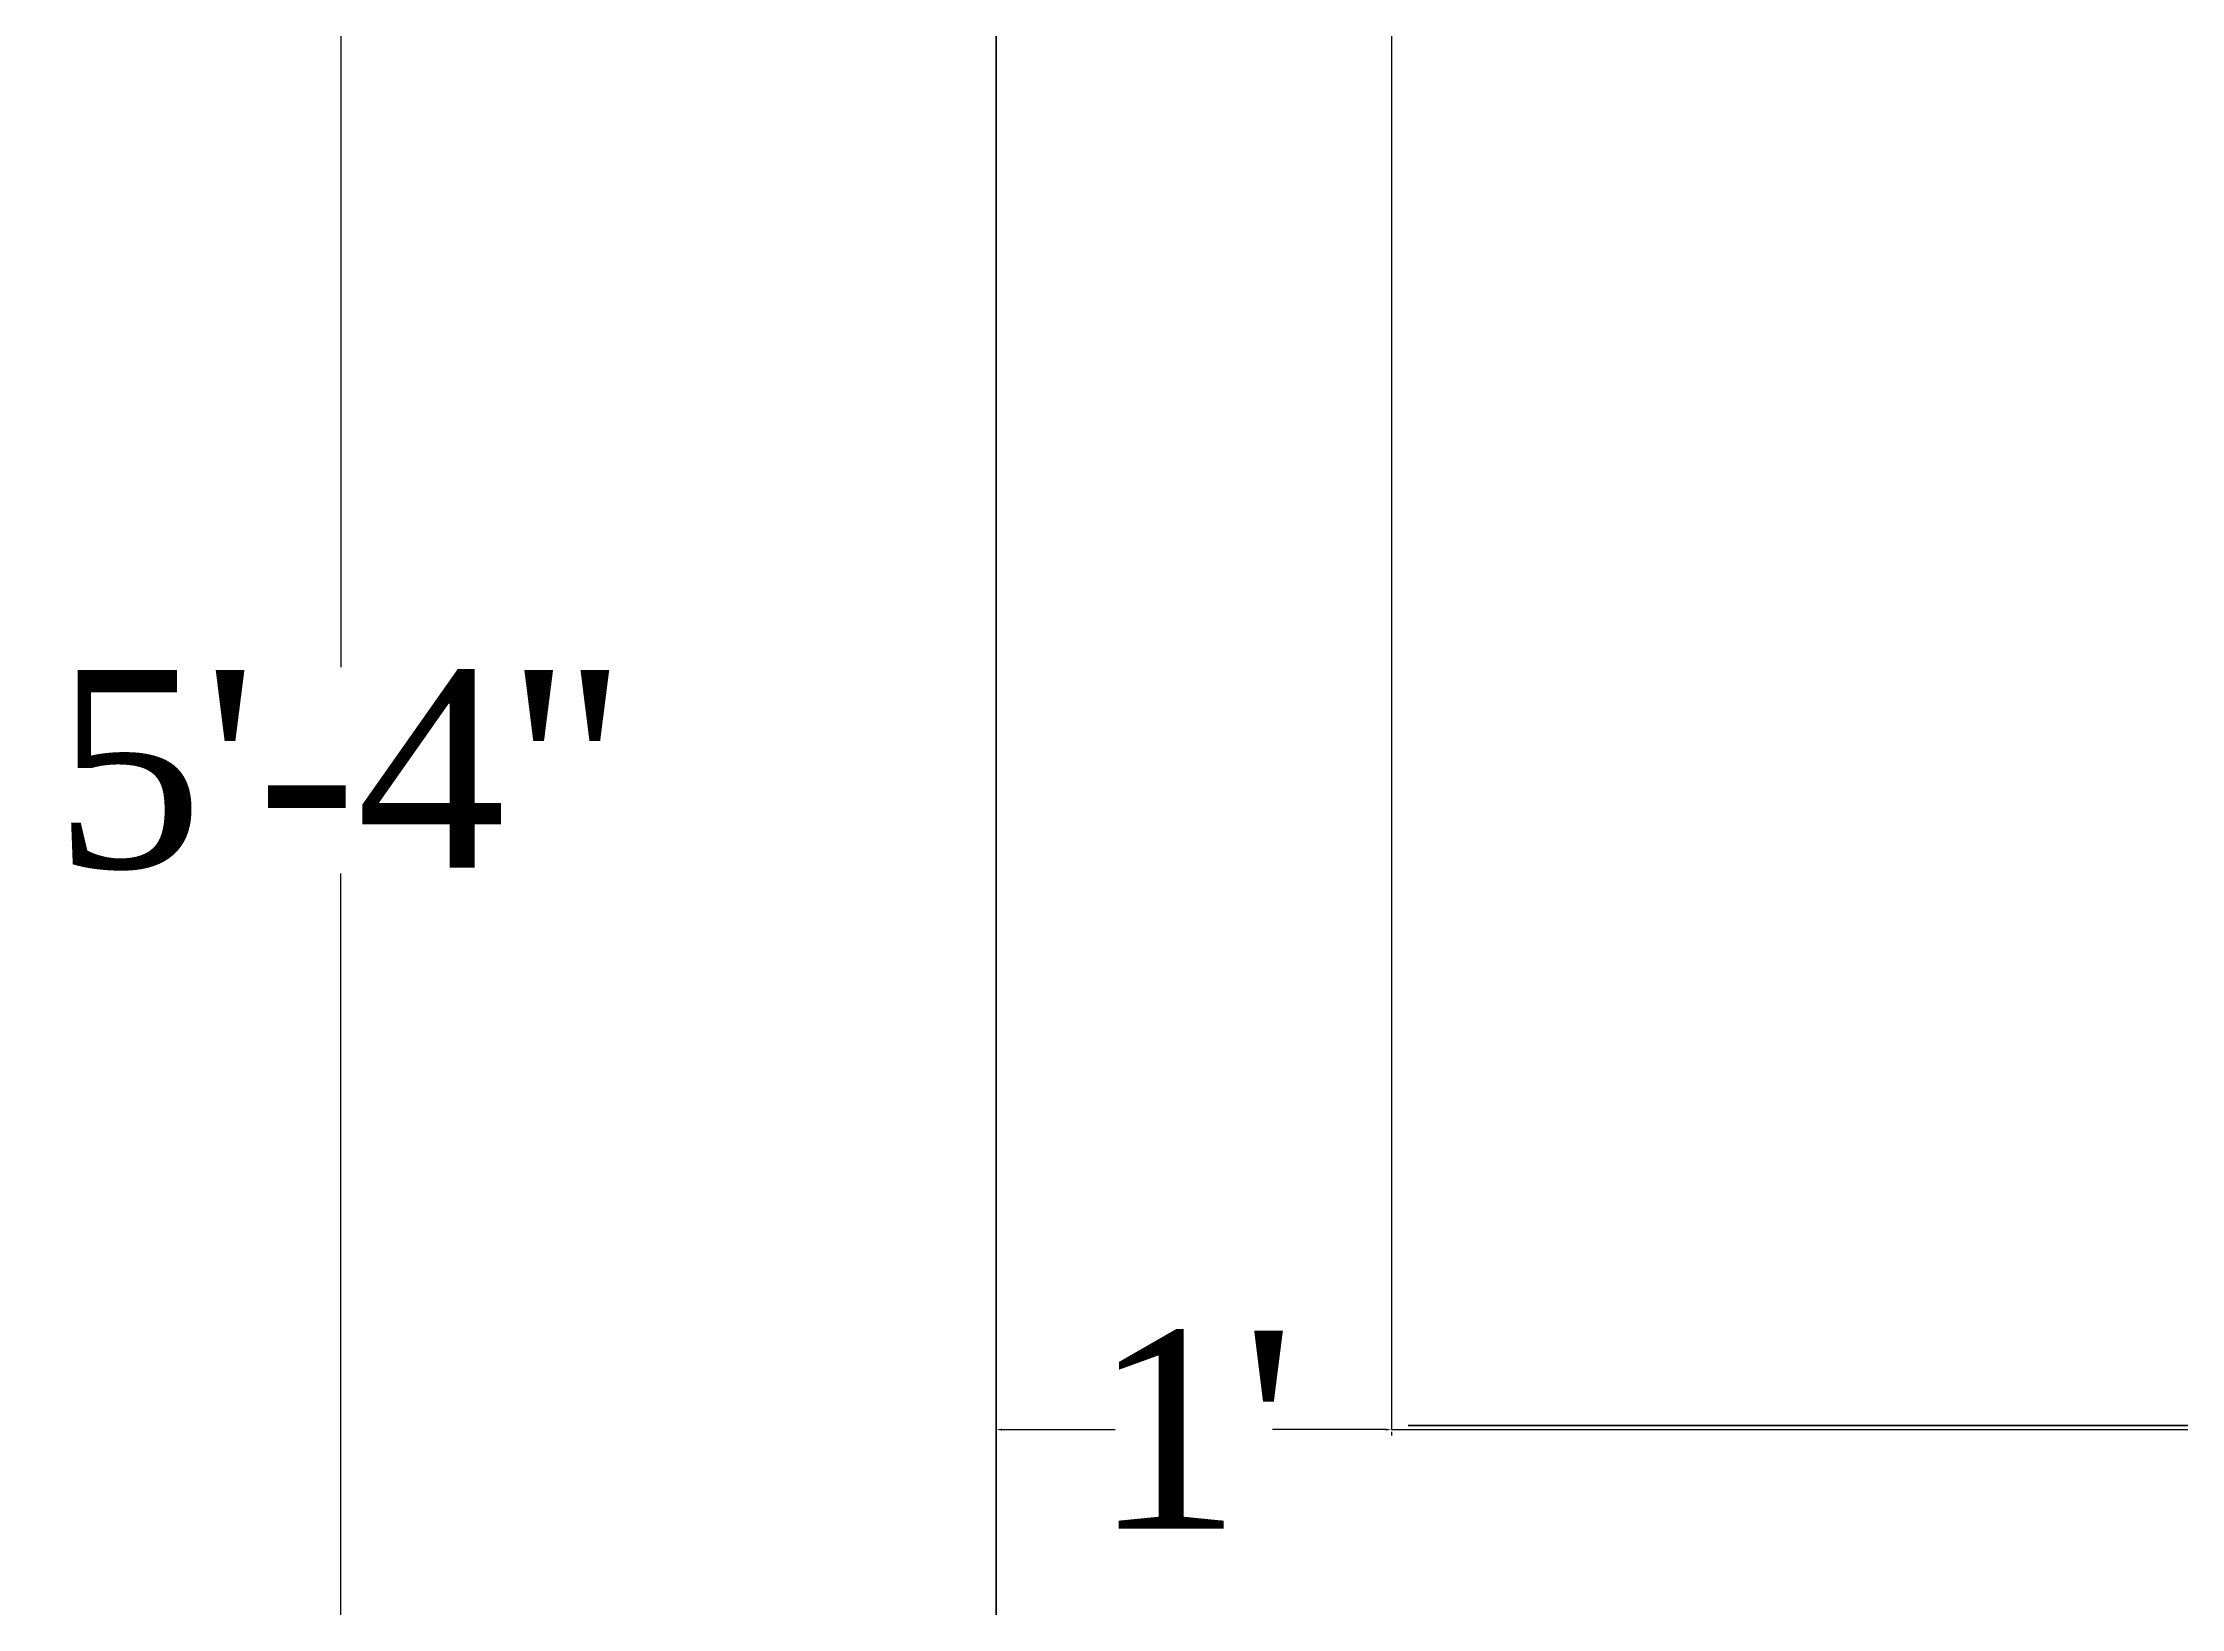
# Model space of a CAD drawing. Header units: inches. Extents: x -97 to 379, y 139 to 535.
# Drawn here: x -90.7 to -25.8, y 218.6 to 266.1 of the extents above; entities that cross this region are included whole.
import ezdxf

# ---------------------------------------------------------------- set-up
doc = ezdxf.new("R2010")
doc.units = ezdxf.units.IN
doc.header["$MEASUREMENT"] = 0
doc.layers.add('Dimension', color=14, linetype='Continuous')
doc.layers.add('Walls', color=30, linetype='Continuous')
doc.styles.add('Annotative', font='Times New Roman.ttf', dxfattribs={"height": 6})
doc.dimstyles.new('textstyle1', dxfattribs={"dimtxt": 0.18, "dimasz": 0.18, "dimexe": 0.18, "dimexo": 0.0625, "dimgap": 0.09, "dimtad": 0, "dimtih": 1, "dimtoh": 1, "dimdec": 4, "dimzin": 0, "dimdsep": 46, "dimlunit": 4, "dimtxsty": 'Annotative', "dimcen": 0.09, "dimadec": 0, "dimazin": 0, "dimtfac": 1, "dimtdec": 4, "dimtofl": 0, "dimtmove": 0, "dimatfit": 3, "dimfxl": 1, "dimtolj": 1, "dimtzin": 0, "dimarcsym": 0})

# ---------------------------------------------------------------- blocks, each defined once
blk = doc.blocks.new('*D5')
at = {"layer": 'Defpoints', "color": 0, "transparency": 16777216}
for p in [(-61.778, 223.989), (-49.778, 223.989), (-49.778, 223.989)]:
    blk.add_point(p, dxfattribs=at)
at = {"layer": 'Walls', "color": 0, "lineweight": -2, "transparency": 16777216}
for p, q in [((-61.778, 223.926), (-61.778, 223.809)), ((-61.598, 223.989), (-58.161, 223.989)), ((-49.958, 223.989), (-53.396, 223.989)), ((-49.778, 223.926), (-49.778, 223.809))]:
    blk.add_line(p, q, dxfattribs=at)
at = {"layer": 'Walls', "color": 0, "transparency": 16777216}
for points in [[(-61.598, 224.019), (-61.598, 223.959), (-61.778, 223.989)], [(-49.958, 224.019), (-49.958, 223.959), (-49.778, 223.989)]]:
    blk.add_solid(points, dxfattribs=at)
at = {"layer": 'Walls', "color": 0, "transparency": 16777216, "insert": (-55.778, 223.989), "char_height": 6, "attachment_point": 5, "style": 'Annotative'}
blk.add_mtext("\\A1;1'", dxfattribs=at)
blk = doc.blocks.new('*D6')
at = {"layer": 'Defpoints', "color": 0, "transparency": 16777216}
for p in [(-81.658, 275.989), (-61.778, 275.989), (-61.778, 211.989)]:
    blk.add_point(p, dxfattribs=at)
at = {"layer": 'Dimension', "color": 0, "lineweight": -2, "transparency": 16777216}
for p, q in [((-61.841, 275.989), (-81.838, 275.989)), ((-81.658, 275.809), (-81.658, 247.122)), ((-81.658, 212.169), (-81.658, 240.855)), ((-61.841, 211.989), (-81.838, 211.989))]:
    blk.add_line(p, q, dxfattribs=at)
at = {"layer": 'Dimension', "color": 0, "transparency": 16777216}
for points in [[(-81.688, 275.809), (-81.628, 275.809), (-81.658, 275.989)], [(-81.688, 212.169), (-81.628, 212.169), (-81.658, 211.989)]]:
    blk.add_solid(points, dxfattribs=at)
at = {"layer": 'Dimension', "color": 0, "transparency": 16777216, "insert": (-81.658, 243.989), "char_height": 6, "attachment_point": 5, "style": 'Annotative'}
blk.add_mtext('\\A1;5\'-4"', dxfattribs=at)

msp = doc.modelspace()

# ---------------------------------------------------------------- linework, layer by layer
at = {"layer": 'Walls'}
for p, q in [((-61.77822, 499.98861), (-61.77822, 211.98861)), ((-49.77822, 367.98866), (-49.77822, 223.98861)), ((-61.77822, 211.98861), (-61.77822, 275.98861)), ((-61.77822, 211.98861), (-61.77822, 223.98861)), ((-49.77822, 223.98861), (334.72178, 223.98861)), ((23.72178, 224.11361), (-49.27822, 224.11361)), ((-49.27822, 224.11361), (22.72178, 224.11361))]:
    msp.add_line(p, q, dxfattribs=at)

# ---------------------------------------------------------------- dimensions: what is measured, and where the dimension line sits
at = {"layer": 'Dimension'}
dim = msp.add_linear_dim(base=(-81.65761, 275.98861), p1=(-61.77822, 211.98861), p2=(-61.77822, 275.98861), angle=90, dimstyle='textstyle1', dxfattribs=at)
dim.commit()
dim.dimension.update_dxf_attribs({"geometry": '*D6', "text_midpoint": (-81.65761, 243.98861)})
at = {"layer": 'Walls'}
dim = msp.add_linear_dim(base=(-49.77822, 223.98861), p1=(-61.77822, 223.98861), p2=(-49.77822, 223.98861), dimstyle='textstyle1', dxfattribs=at)
dim.commit()
dim.dimension.update_dxf_attribs({"geometry": '*D5', "text_midpoint": (-55.77822, 223.98861)})

doc.saveas('drawing.dxf')
